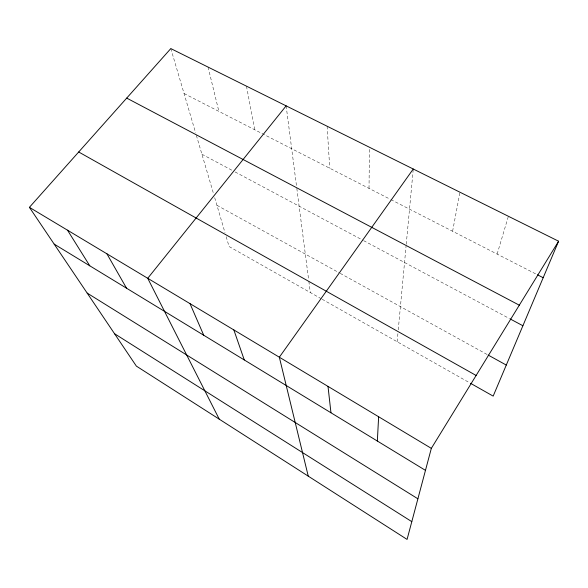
<?xml version="1.0" encoding="UTF-8"?>
<svg xmlns="http://www.w3.org/2000/svg" width="588" height="588" viewBox="0 0 588 588"><rect width="100%" height="100%" fill="white"/><g stroke="black" fill="none" stroke-linecap="round" stroke-linejoin="round"><path stroke-width="0.44" stroke-dasharray="2.94 2.21" d="M369.014 188.388L369.462 147.265M397.157 341.731L398.098 331.581M398.26 329.839L406.073 246.049M406.242 244.27L413.173 169.932M452.598 231.253L459.97 192.225M497.132 254.097L508.385 216.281M184.044 93.514L390.079 199.185M390.888 199.604L536.719 274.398M201.912 154.218L233.458 171.079M235.082 171.939L362.84 240.213M363.634 240.639L509.355 318.505M216.935 205.286L339.408 272.92M340.202 273.354L487.379 354.63M321.305 298.77L229.07 246.526L225.513 234.421M322.092 299.211L469.746 382.854M170.821 48.583L195.591 132.741M196.363 135.372L213.731 194.385M214.716 197.744L225.006 232.701M208.056 67.076L218.876 111.382M246.475 86.164L254.744 129.772M286.135 105.869L296.58 186.565M296.822 188.388L308.626 279.623M308.847 281.336L310.302 292.537M327.112 126.222L329.758 168.249"/><path stroke-width="0.88" d="M377.349 441.044L378.635 416.752M558.6 241.22L431.335 448.357L407.072 539.416L136.365 366.111L29.4 207.336L170.821 48.583L558.6 241.22L493.17 396.114L470.532 383.295M413.254 169.021L279.337 357.21L308.252 476.155M286.135 105.869L147.728 278.293L219.258 419.178M537.528 274.816L543.187 277.712M126.714 98.1L519.3 305.187M510.149 318.931L522.894 325.745M488.165 355.064L506.283 365.067M78.704 151.991L476.118 375.467M29.4 207.336L431.335 448.357M54.169 244.108L425.469 470.363M87.171 293.089L417.892 498.8M114.535 333.705L411.806 521.652M67.495 230.18L89.788 265.813M106.913 253.818L126.545 288.208M190.012 303.651L203.727 335.241M233.855 329.941L244.277 359.952M328.008 386.397L330.963 412.776"/></g></svg>
